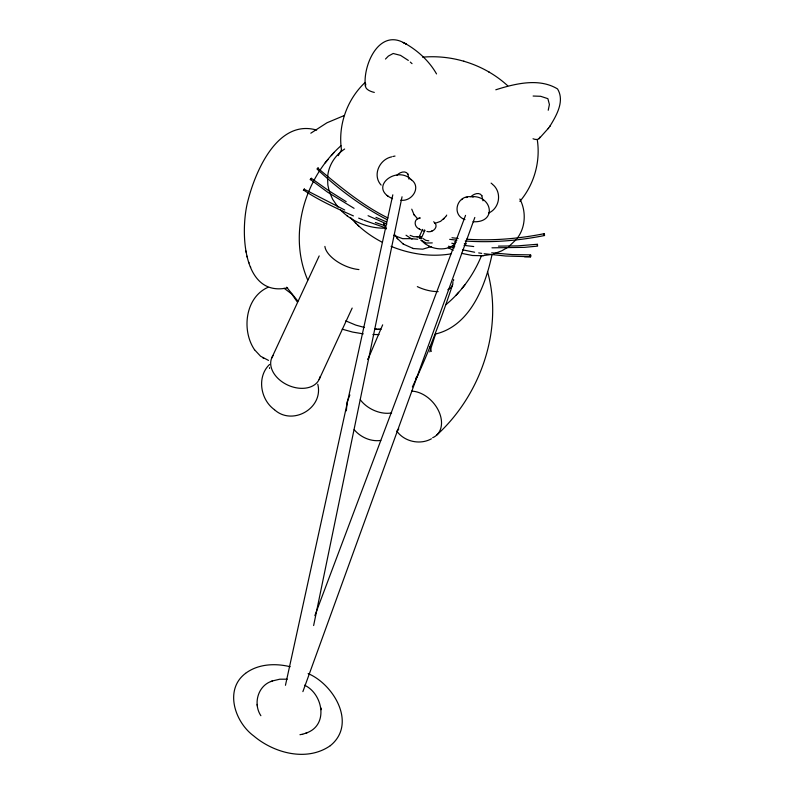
<?xml version="1.0" encoding="UTF-8"?>
<svg xmlns="http://www.w3.org/2000/svg" width="794" height="794" viewBox="0 0 794 794"><rect width="100%" height="100%" fill="white"/><g stroke="black" fill="none" stroke-linecap="round" stroke-linejoin="round"><path stroke-width="1.19" d="M409.049 179.196L407.868 173.995M482.96 200.783L481.779 195.582M327.545 177.896L327.862 185.032L329.103 190.739M537.012 244.969L537.459 244.324L537.578 246.12L524.397 247.361L491.972 247.827M269.533 368.485L269.573 367.622M374.321 92.412C370.54 91.578 363.761 89.087 365.786 84.025M327.664 176.566C328.547 165.351 335.267 155.048 344.656 149.024M453.513 280.788L453.652 279.567M492.062 254.398C485.432 285.85 470.326 325.738 435.559 334.016M313.63 625.543L402.042 196.783M392.822 194.818L285.453 685.291M435.767 333.43L429.772 351.881M311.337 178.313L310.92 179.007M530.025 255.39L530.928 255.211L530.67 256.71L524.556 256.77M539.831 137.104C539.255 140.28 535.235 139.694 533.032 138.761M548.227 110.247L549.418 104.55L547.88 98.664L540.645 96.292L533.111 96.034M452.59 284.728C441.047 319.486 428.155 353.876 412.384 386.956M304.33 189.29L344.715 209.993M302.881 691.634L474.822 217.457M465.552 215.353L314.861 615.628M481.561 255.499C473.79 274.535 461.513 291.894 445.573 304.956M382.668 324.855L367.89 359.474L368.585 357.985M419.163 236.91L422.468 229.674M421.435 237.952L424.74 230.707M271.687 358.094L319.188 255.926M319.138 379.463L352.169 308.062M267.896 287.359C245.078 297.542 241.445 330.562 254.556 349.787M338.244 155.654L341.509 149.887M544.148 234.865C545.091 237.257 544.128 231.977 544.089 234.607M349.866 394.975L347.077 402.101L346.373 410.816M446.704 215.095L446.089 216.137M549.746 126.484C556.257 115.864 565.02 101.215 557.537 88.938C539.066 77.643 515.098 83.688 495.803 89.782M398.777 428.919L397 431.39M340.944 145.759C304.479 178.233 287.944 234.309 307.725 280.014M539.037 138.712L548.614 128.052M517.162 238.359C525.747 227.233 526.333 211.293 519.881 199.016M548.168 128.678L550.173 125.869M415.669 378.42L417.684 375.631M445.762 216.633L440.62 221.318L434.745 223.471M310.791 179.156L310.246 179.742M519.881 201.368C534.213 184.526 540.684 161.42 537.25 139.575M385.487 59.044L388.405 56.066L393.179 53.486L400.533 55.372L408.334 60.423M516.338 239.421L508.557 246.795M325.093 162.919L327.972 159.554M331.316 155.634L334.095 152.379M455.845 295.527L458.624 292.271M461.969 288.351L464.847 284.977M303.804 190.153C317.57 199.671 336.835 208.524 353.409 215.918M317.6 168.407L318.265 167.762M317.679 168.467C317.084 169.191 317.064 168.775 317.898 168.229C338.859 185.846 362.292 205.358 387.958 217.973M269.573 364.446C256.561 376.813 260.422 399.749 274.496 409.714M365.121 82.457C346.77 99.647 337.639 125.958 341.618 150.8M443.221 219.452L444.154 218.568M436.561 435.241C480.559 395.362 503.753 329.441 487.476 271.449M455.379 243.609C448.471 250.199 437.385 250.1 429.167 246.2M397 175.186C399.6 172.338 405.456 170.055 407.997 174.164M464.947 219.601C451.171 214.936 456.848 195.066 470.882 196.723C473.552 193.974 479.348 191.622 481.908 195.751M317.074 169.053C337.49 188.337 361.488 206.529 387.115 219.65M245.584 673.322C223.908 689.589 234.915 722.143 253.703 735.919C274.109 753.188 306.891 762.042 330.314 745.685M330.314 745.685C357.111 723.989 333.927 684.507 308.132 673.57M310.811 133.203L326.959 122.782L344.268 115.517M245.584 673.322C258.199 663.834 275.329 663.089 290.187 666.732M507.366 247.579L501.59 250.894L493.848 253.792M461.532 199.681L462.664 198.976M488.618 213.05C499.843 208.207 502.145 192.019 492.548 184.377M431.479 246.517L422.726 249.187L413.535 248.542M417.068 237.118L417.694 236.811M271.31 681.351C257.633 686.165 253.088 704.04 260.879 715.712M307.03 732.733C328.696 724.664 322.821 693.758 304.549 685.192M431.43 438.804C419.976 445.156 404.414 441.722 396.752 431.102M272.084 681.034L279.786 679.198L287.239 679.198M303.149 734.053L306.246 733.051M270.823 681.55L272.55 680.845M305.779 733.239L307.506 732.534M420.314 217.973C413.634 218.191 413.624 226.816 419.202 228.91M426.944 231.451C432.859 233.396 439.807 226.26 433.673 221.754M287.617 287.835C241.634 297.958 239.927 229.009 248.224 199.671C255.817 170.323 278.049 118.862 316.647 130.077M391.7 156.855C379.423 159.306 372.128 175.305 381.12 185.081M419.123 218.261L419.708 218.102M431.331 231.163L431.916 231.004M465.979 197.567L467.358 197.2M392.871 156.507L395.015 156.061M302.683 734.172L299.953 734.718M393.586 235.322L402.677 238.666L412.275 238.647M411.679 238.766L412.414 238.617M544.098 233.694C518.611 238.796 492.429 240.929 466.465 239.212M544.515 235.52C518.502 240.721 491.774 242.875 465.284 240.999M490.752 254.566L482.762 255.678M432.273 242.904L426.209 243.033L421.028 240.155M304.35 188.803L303.348 190.381M450.952 253.882C430.795 257.246 409.853 254.04 391.045 246.329M417.892 236.681L413.694 236.741L410.121 235.352M530.561 256.74L505.718 256.015L484.112 253.723M380.773 440.452C370.798 441.851 360.575 437.256 354.154 429.663M417.713 239.242L411.332 238.696L406.022 235.232M537.29 244.274L517.777 245.872L498.473 246.13M422.646 57.178C453.314 54.409 485.055 64.91 507.733 85.802M461.503 253.336L472.509 255.509L482.008 255.718M480.916 255.797L483.923 255.599M470.882 196.723C492.101 194.53 497.709 223.144 473.065 221.725M386.311 228.166C369.409 228.741 352.258 222.151 340.497 209.924M400.692 200.177C412.036 202.004 421.892 186.828 411.014 179.474M530.432 254.874L512.229 254.576L491.694 252.82M379.016 334.542L372.902 334.542M428.81 240.81L425.822 240.334L422.825 238.408M472.847 196.723L473.532 196.753M472.241 196.694L472.996 196.723M376.942 329.173L374.669 329.063L381.021 329.371L378.391 329.252M473.74 246.547L464.053 245.356M530.481 256.73L530.015 256.105M451.975 237.753L458.178 238.478M456.937 240.225L449.662 239.331M363.265 333.867L352.586 332.071L342.204 329.173M464.351 243.51L466.495 243.798M478.673 252.909L481.69 253.385M454.376 241.842L456.371 242.2M474.653 252.234L462.485 249.812M451.786 243.232L454.019 243.679M364.525 327.495L355.762 325.093L345.727 320.875M403.501 244.175L412.87 248.373M412.701 248.333L413.734 248.591M454.357 247.837L448.431 246.239M452.501 245.435L454.873 246.041M268.491 360.397L260.591 356.248L254.477 349.678M385.477 225.853L375.363 222.499M384.921 227.65L363.989 220.266M463.676 61.188L464.381 61.426M358.67 218.132L362.927 219.839M274.416 409.664C292.47 426.269 323.793 408.106 317.779 384.227M392.554 198.689C367.364 187.533 396.98 164.616 411.441 179.821M386.599 221.933L375.959 217.358M386.847 224.067L368.069 215.69M453.215 250.269L448.243 247.738M420.959 229.863L419.024 228.791M429.236 246.229L425.137 243.847L421.157 240.314M284.053 288.232L291.735 293.978L297.214 301.849M403.908 42.826C378.579 28.783 362.709 65.852 365.349 86.149M405.337 43.561C418.051 50.806 429.266 61.138 436.531 73.921M381.894 242.071C370.193 235.957 359.434 227.878 350.819 217.834M354.084 208.336L327.654 192.208L310.335 179.414L311.298 178.273L328.696 190.649L346.184 201.656M488.598 71.788L489.104 72.075M262.784 357.796L263.985 358.501M397.367 238.498L402.876 243.738M402.697 243.619L403.65 244.274M346.849 215.601L347.375 215.988M387.144 195.473L388.058 196.217M491.119 183.116L492.062 183.91M417.852 219.025L414.011 214.668L411.758 209.169M420.215 236.314L420.582 238.607L420.8 237.853M410.3 62.091L412.026 63.639M355.315 222.717L356.298 223.66M357.796 225.099L358.69 225.962M297.869 301.115L286.624 287.2M337.996 207.135L332.656 199.294L329.579 192.287M395.174 235.113L397.069 238.101M396.811 237.763L397.615 238.825M386.36 228.92L385.279 227.263M414.011 214.668L414.637 215.591M384.653 226.072L383.72 223.71L384.137 224.91M248.701 262.129L249.008 262.943M250.447 266.715L250.676 267.34M429.991 346.432L431.271 351.464M245.902 251.003L246.19 252.343M247.033 256.174L247.281 257.316M320.935 707.98L321.004 708.496M321.094 709.171L321.163 709.697M257.177 704.387L257.246 704.913M257.325 705.588L257.395 706.104M411.649 391.124A27.065 19.205 48.5 0 1 438.903 411.51A27.065 19.205 48.5 0 1 432.661 437.712M421.227 236.572A1.251 0.695 -36.5 0 1 420.8 237.902L420.81 238.011A1.251 0.695 -36.5 0 1 419.301 238.14A1.251 0.695 -36.5 0 1 420.016 236.771M424.562 229.873A1.251 0.814 24.5 0 1 424.373 231.004A1.251 0.814 24.5 0 1 422.745 230.528A1.251 0.814 24.5 0 1 422.775 229.357M421.207 237.059A1.251 0.814 24.5 0 1 420.909 238.289A1.251 0.814 24.5 0 1 419.192 237.416A1.251 0.814 24.5 0 1 420.145 236.523M452.818 281.83A26.023 13.051 18.1 0 1 447.836 289.731M438.159 291.616A26.023 13.051 18.1 0 1 417.336 286.624M391.621 412.94A26.023 18.232 27.2 0 1 360.287 399.769M358.938 269.563A26.023 12.575 25.3 0 1 324.895 246.408M320.101 376.674A26.023 18.371 24.5 0 1 288.043 385.219A26.023 18.371 24.5 0 1 273.156 355.444M406.052 43.928L403.283 42.499L406.052 43.928"/></g></svg>
